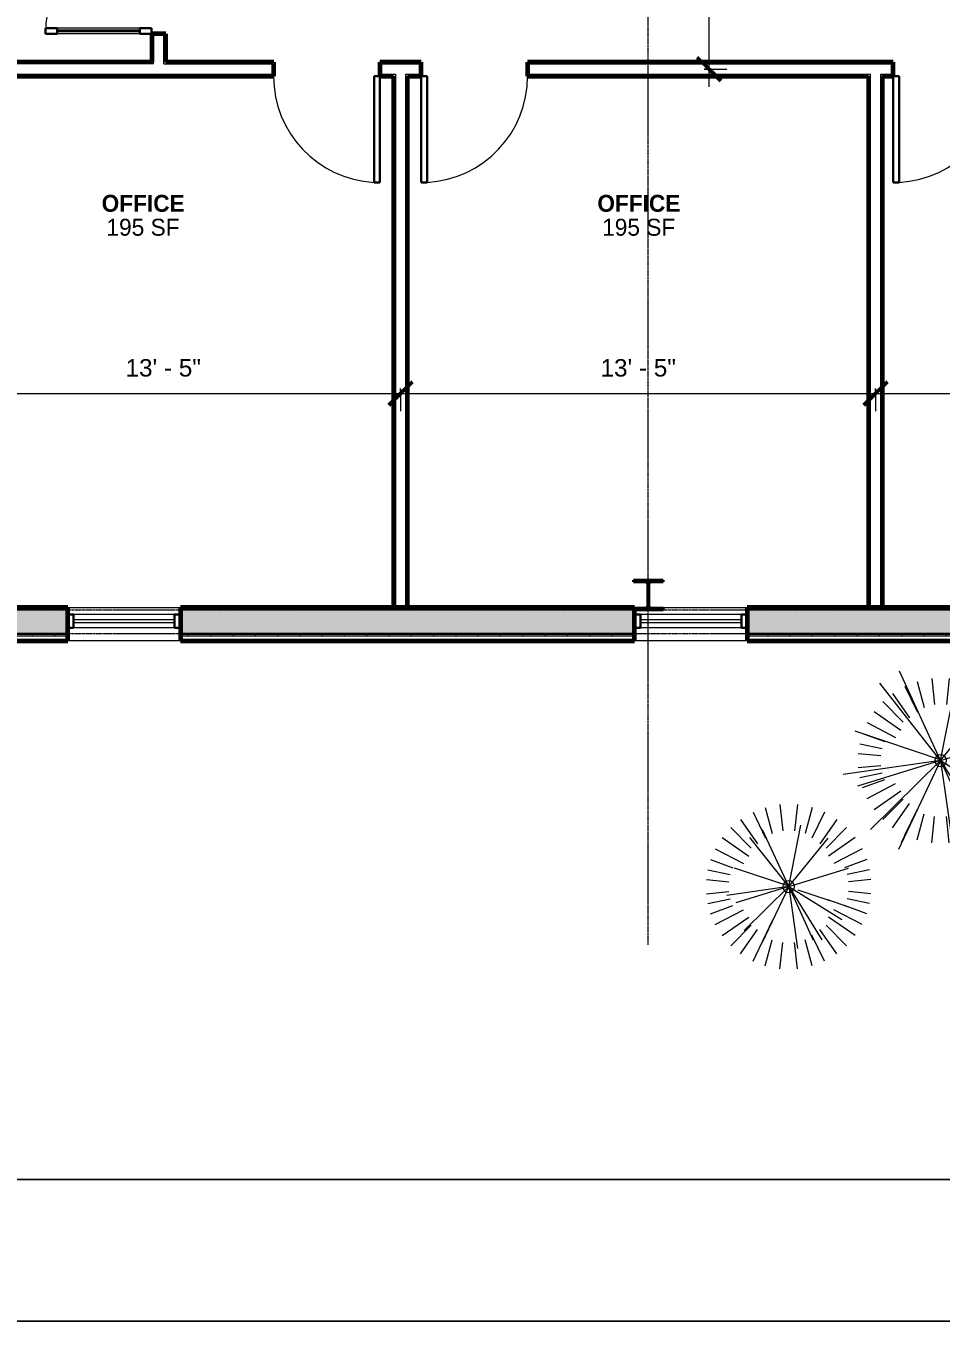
# Model space of a CAD drawing. Header units: inches. Extents: x 126 to 2219, y -1759 to -92.
# Drawn here: x 1138.4 to 1448.6, y -1758.7 to -1319.7 of the extents above; entities that cross this region are included whole.
import ezdxf

# ---------------------------------------------------------------- set-up
doc = ezdxf.new("R2010")
doc.units = ezdxf.units.IN
doc.header["$MEASUREMENT"] = 0
doc.linetypes.add('Grid Line 1_2_', pattern=[0.875, 0.5, -0.125, 0.125, -0.125])
for name, color, linetype, lineweight in [('A-ANNO-DIMS', 211, 'Continuous', 9), ('A-ANNO-DIMS-64', 211, 'Continuous', 9), ('A-AREA-IDEN', 2, 'Continuous', 9), ('A-DOOR', 31, 'Continuous', 18), ('A-DOOR-GLAZ', 31, 'Continuous', 40), ('A-GLAZ-CURT', 52, 'Continuous', 9), ('A-GLAZ-CWMG', 51, 'Continuous', 9), ('A-WALL', 113, 'Continuous', 18), ('A-WALL-PATT', 111, 'Continuous', 60), ('C-TOPO', 7, 'Continuous', 9), ('I-WALL', 2, 'Continuous', 18), ('L-PLNT', 71, 'Continuous', 9), ('L-SITE-WALL', 31, 'Continuous', 18), ('S-COLS', 52, 'Continuous', 9), ('S-GRID', 1, 'Continuous', 9)]:
    doc.layers.add(name, color=color, linetype=linetype, lineweight=lineweight)
doc.styles.add('Arial', font='arial.ttf', dxfattribs={"height": 5.901198})
doc.styles.add('Century Gothic', font='GOTHIC.TTF', dxfattribs={"height": 5.748447})
doc.styles.add('Century Gothic_B', font='GOTHICB.TTF', dxfattribs={"height": 5.744479})
doc.dimstyles.new('Linear_-_3_32__Arial_1', dxfattribs={"dimscale": 12, "dimtxt": 6, "dimasz": 0.666667, "dimexe": 0.5, "dimexo": 0.333333, "dimgap": 0.333333, "dimtad": 1, "dimdec": 0, "dimzin": 1, "dimdsep": 46, "dimlunit": 4, "dimtxsty": 'Arial', "dimblk1": 'OBLIQUE', "dimblk2": 'OBLIQUE', "dimsah": 1, "dimcen": 0.09, "dimdle": 0.5, "dimazin": 0, "dimtfac": 1, "dimtdec": 4, "dimtix": 1, "dimtmove": 0, "dimatfit": 3, "dimfxl": 1, "dimtvp": 1, "dimfrac": 2, "dimtolj": 1, "dimtzin": 0, "dimarcsym": 2})
pattern_1 = [(0, (0, 0), (20.48, 5.12), [0.845, -14.515, 0.845, -14.515, -81.92]), (0, (0, 0), (20.48, 5.12), [-30.72, 0.845, -29.875, 0.845, -14.515, -35.84]), (0, (0, 0), (20.48, 5.12), [-76.8, 0.845, -9.395, 0.845, -24.755]), (120, (7.68, 2.56), (-14.67405, 15.1762), [0.845, -14.515, 0.845, -14.515, -81.92]), (120, (7.68, 2.56), (-14.67405, 15.1762), [-30.72, 0.845, -29.875, 0.845, -14.515, -35.84]), (120, (7.68, 2.56), (-14.67405, 15.1762), [-76.8, 0.845, -9.395, 0.845, -24.755]), (240, (10.24, 12.8), (-5.80595, -20.2962), [0.845, -14.515, 0.845, -14.515, -81.92]), (240, (10.24, 12.8), (-5.80595, -20.2962), [-30.72, 0.845, -29.875, 0.845, -14.515, -35.84]), (240, (10.24, 12.8), (-5.80595, -20.2962), [-76.8, 0.845, -9.395, 0.845, -24.755])]

# ---------------------------------------------------------------- blocks, each defined once
blk = doc.blocks.new('Rectangular Mullion - Exterior 2_ x 4_5_-607528-Floor Plan - Office Annex')
at = {"layer": 'A-GLAZ-CWMG', "color": 50, "lineweight": 30}
for p, q in [((-1, 1.5), (1, 1.5)), ((-1, -3), (-1, 1.5)), ((1, 1.5), (1, -3)), ((1, -3), (-1, -3))]:
    blk.add_line(p, q, dxfattribs=at)
blk = doc.blocks.new('System Panel - Exterior Glazing-607532-Floor Plan - Office Annex')
at = {"layer": 'A-GLAZ-CURT', "color": 10, "lineweight": 18}
for p, q in [((17.09375, 1.25), (-17.09375, 1.25)), ((-17.09375, 1.25), (-17.09375, 0.25)), ((-17.09375, 0.25), (17.09375, 0.25)), ((17.09375, 0.25), (17.09375, 1.25))]:
    blk.add_line(p, q, dxfattribs=at)
at = {"layer": 'A-GLAZ-CURT', "color": 130}
for p, q in [((-17.09375, 0.25), (-17.09375, 1.25)), ((17.09375, 1.25), (17.09375, 0.25))]:
    blk.add_line(p, q, dxfattribs=at)
at = {"layer": 'A-GLAZ-CURT', "color": 254}
for p, q in [((17.09375, 1.25), (-17.09375, 1.25)), ((-17.09375, 0.25), (17.09375, 0.25))]:
    blk.add_line(p, q, dxfattribs=at)
blk = doc.blocks.new('Rectangular Mullion - Exterior 2_ x 4_5_-435687-Floor Plan - Office Annex')
at = {"layer": 'A-GLAZ-CWMG', "color": 7}
for p, q in [((1188.75, -1519.21), (1154.56, -1519.21)), ((1188.75, -1523.71), (1154.56, -1523.71))]:
    blk.add_line(p, q, dxfattribs=at)
blk = doc.blocks.new('RPC Shrub - Thevetia 5_-6_-452055-Floor Plan - Office Annex')
at = {"layer": 'L-PLNT', "color": 252}
for p, q in [((0, 0), (6.52, 32.7)), ((0, 0), (-13.93, 30.29)), ((-7.96, 26.84), (-5.59, 18.01)), ((-2.95, 27.84), (-2.02, 18.97)), ((2.95, 27.84), (2.02, 18.97)), ((7.96, 26.84), (5.59, 18.01)), ((0, 0), (-20.61, 26.21)), ((-16.33, 22.75), (-10.57, 14.53)), ((-12.09, 25.26), (-7.86, 16.43)), ((0, 0), (21.02, 25.88)), ((12.09, 25.26), (7.86, 16.43)), ((16.33, 22.75), (10.57, 14.53)), ((-19.56, 20.03), (-12.68, 13.05)), ((19.56, 20.03), (12.68, 13.05)), ((-22.54, 16.61), (-13.53, 10.3)), ((22.54, 16.61), (13.53, 10.3)), ((-29.1, 10.08), (0.46, 0.17)), ((-26.46, 9.16), (-18.94, 6.43)), ((-24.88, 12.85), (-15.27, 7.81)), ((0, 0), (31.86, 9.81)), ((24.88, 12.85), (15.27, 7.81)), ((26.46, 9.16), (18.94, 6.43)), ((-27.42, 5.69), (-19.78, 4.12)), ((27.42, 5.69), (19.78, 4.12)), ((0, 0), (-33, -4.76)), ((0, 0), (-28.22, -8.69)), ((-27.9, 2.4), (-20.28, 1.69)), ((0, 0), (-23.79, -23.36)), ((0, 0), (-14.27, -30.13)), ((0, 0), (13.06, -28.42)), ((0, 0), (4.76, -33)), ((0, 0), (17.61, -28.31)), ((0, 0), (28.36, -17.54)), ((27.9, 2.4), (20.28, 1.69)), ((-27.9, -2.4), (-20.28, -1.69)), ((-27.42, -5.69), (-19.78, -4.12)), ((4.91, -1.65), (22, -7.37)), ((27.42, -5.69), (19.78, -4.12)), ((27.9, -2.4), (20.28, -1.69)), ((-26.46, -9.16), (-18.94, -6.43)), ((-24.88, -12.85), (-15.27, -7.81)), ((24.88, -12.85), (15.27, -7.81)), ((26.46, -9.16), (18.94, -6.43)), ((31.57, -10.71), (20.84, -7.07)), ((-22.54, -16.61), (-13.53, -10.3)), ((-19.56, -20.03), (-12.68, -13.05)), ((19.56, -20.03), (12.68, -13.05)), ((22.54, -16.61), (13.53, -10.3)), ((-16.33, -22.75), (-10.57, -14.53)), ((-12.09, -25.26), (-7.86, -16.43)), ((12.09, -25.26), (7.86, -16.43)), ((16.33, -22.75), (10.57, -14.53)), ((-13.3, -27.78), (-8.64, -18.07)), ((-7.96, -26.84), (-5.59, -18.01)), ((-2.95, -27.84), (-2.02, -18.97)), ((2.95, -27.84), (2.02, -18.97)), ((7.96, -26.84), (5.59, -18.01))]:
    blk.add_line(p, q, dxfattribs=at)
for start, end in [(360, 180), (180, 360)]:
    blk.add_arc((0, 0), 2, start, end, dxfattribs=at)
blk = doc.blocks.new('RPC Shrub - Acacia  3_-6_-452061-Floor Plan - Office Annex')
at = {"layer": 'L-PLNT', "color": 252}
for p, q in [((-7.96, 26.84), (-5.59, 18.01)), ((-2.95, 27.84), (-2.02, 18.97)), ((2.95, 27.84), (2.02, 18.97)), ((7.96, 26.84), (5.59, 18.01)), ((-16.33, 22.75), (-10.57, 14.53)), ((-12.09, 25.26), (-7.86, 16.43)), ((12.09, 25.26), (7.86, 16.43)), ((16.33, 22.75), (10.57, 14.53)), ((-19.56, 20.03), (-12.68, 13.05)), ((0, 0), (-8.86, 19.28)), ((0, 0), (4.15, 20.81)), ((19.56, 20.03), (12.68, 13.05)), ((-22.54, 16.61), (-13.53, 10.3)), ((0, 0), (-13.12, 16.68)), ((0, 0), (13.37, 16.47)), ((22.54, 16.61), (13.53, 10.3)), ((-26.46, 9.16), (-18.94, 6.43)), ((-24.88, 12.85), (-15.27, 7.81)), ((24.88, 12.85), (15.27, 7.81)), ((26.46, 9.16), (18.94, 6.43)), ((-27.42, 5.69), (-19.78, 4.12)), ((-18.52, 6.41), (0.29, 0.11)), ((0, 0), (20.28, 6.24)), ((27.42, 5.69), (19.78, 4.12)), ((-27.9, 2.4), (-20.28, 1.69)), ((0, 0), (-21, -3.03)), ((0, 0), (-17.96, -5.53)), ((0, 0), (-15.14, -14.87)), ((0, 0), (-9.08, -19.18)), ((0, 0), (8.31, -18.09)), ((0, 0), (3.03, -21)), ((0, 0), (11.21, -18.01)), ((0, 0), (18.04, -11.16)), ((27.9, 2.4), (20.28, 1.69)), ((-27.9, -2.4), (-20.28, -1.69)), ((-27.42, -5.69), (-19.78, -4.12)), ((3.13, -1.05), (14, -4.69)), ((27.42, -5.69), (19.78, -4.12)), ((27.9, -2.4), (20.28, -1.69)), ((-26.46, -9.16), (-18.94, -6.43)), ((-24.88, -12.85), (-15.27, -7.81)), ((20.09, -6.82), (13.26, -4.5)), ((24.88, -12.85), (15.27, -7.81)), ((26.46, -9.16), (18.94, -6.43)), ((-22.54, -16.61), (-13.53, -10.3)), ((-19.56, -20.03), (-12.68, -13.05)), ((-8.46, -17.68), (-5.5, -11.5)), ((19.56, -20.03), (12.68, -13.05)), ((22.54, -16.61), (13.53, -10.3)), ((-16.33, -22.75), (-10.57, -14.53)), ((-12.09, -25.26), (-7.86, -16.43)), ((12.09, -25.26), (7.86, -16.43)), ((16.33, -22.75), (10.57, -14.53)), ((-7.96, -26.84), (-5.59, -18.01)), ((-2.95, -27.84), (-2.02, -18.97)), ((2.95, -27.84), (2.02, -18.97)), ((7.96, -26.84), (5.59, -18.01))]:
    blk.add_line(p, q, dxfattribs=at)
for start, end in [(360, 180), (180, 360)]:
    blk.add_arc((0, 0), 2, start, end, dxfattribs=at)
blk = doc.blocks.new('Open Source Metal Building_Exterior_rvt-1-Floor Plan - Office Annex')
at = {"layer": 'A-WALL-PATT', "lineweight": 9}
h = blk.add_hatch(dxfattribs=at)
h.set_pattern_fill('FP_2', color=8, style=0, pattern_type=2)
h.set_pattern_definition([(161.57, (0.32, 0.32), (-2.56049618, -0.0005374), [0, -18.214, 2.022, 0]), (18.43, (-0.32, 0.32), (-2.56049618, 0.0005374), [0, -18.214, 2.022, 0]), (108.43, (0.32, 0.32), (1.2792209, -6.40087673), [6.07, -14.166]), (71.57, (-0.32, 0.32), (1.2792209, 6.40087673), [6.07, -14.166])])
h.paths.add_polyline_path([(777.4, -1525.59), (960.4, -1525.59), (960.4, -1517.59), (777.4, -1517.59)], flags=0)
h.paths.add_polyline_path([(998.59, -1525.59), (1152.56, -1525.59), (1152.56, -1517.59), (998.59, -1517.59)], flags=0)
h.paths.add_polyline_path([(1190.75, -1525.59), (1344.72, -1525.59), (1344.72, -1517.59), (1190.75, -1517.59)], flags=0)
h.paths.add_polyline_path([(1382.9, -1525.59), (1536.87, -1525.59), (1536.87, -1517.59), (1382.9, -1517.59)], flags=0)
h.paths.add_polyline_path([(1575.06, -1525.59), (1709.69, -1525.59), (1709.69, -1517.59), (1575.06, -1517.59), (1575.06, -1520.13)], flags=0)
h = blk.add_hatch(dxfattribs=at)
h.set_pattern_fill('FP_3', style=0, pattern_type=2)
h.set_pattern_definition([(0, (0, 0), (0, 7.554), []), (90, (0, 0), (-7.554, 5e-16), [])])
h.paths.add_polyline_path([(777.63, -1526.59), (960.4, -1526.59), (960.4, -1525.59), (777.4, -1525.59), (777.4, -1526.59)], flags=0)
h.paths.add_polyline_path([(998.59, -1526.59), (1152.56, -1526.59), (1152.56, -1525.59), (998.59, -1525.59)], flags=0)
h.paths.add_polyline_path([(1190.75, -1526.59), (1344.72, -1526.59), (1344.72, -1525.59), (1190.75, -1525.59)], flags=0)
h.paths.add_polyline_path([(1382.9, -1526.59), (1536.87, -1526.59), (1536.87, -1525.59), (1382.9, -1525.59)], flags=0)
h.paths.add_polyline_path([(1575.06, -1526.59), (1709.69, -1526.59), (1709.69, -1525.59), (1575.06, -1525.59)], flags=0)
at = {"layer": 'S-COLS'}
h = blk.add_hatch(dxfattribs=at)
h.set_pattern_fill('FP_4', color=256, style=0, pattern_type=2)
h.set_pattern_definition([(45, (0, 0), (-6.335677, 6.335677), []), (45, (0, 9.6), (-6.335677, 6.335677), [])])
h.paths.add_polyline_path([(1354.35, -1517.59), (1354.35, -1517.03), (1350.21, -1517.03), (1349.73, -1516.82), (1349.52, -1516.34), (1349.52, -1508.86), (1349.73, -1508.37), (1350.21, -1508.16), (1354.35, -1508.16), (1354.35, -1507.61), (1344.35, -1507.61), (1344.35, -1508.16), (1348.49, -1508.16), (1348.98, -1508.37), (1349.18, -1508.86), (1349.18, -1516.34), (1348.98, -1516.82), (1348.49, -1517.03), (1344.35, -1517.03), (1344.35, -1517.59)], flags=0)
at = {"layer": 'A-WALL', "color": 10}
for p, q in [((1152.56, -1517.59), (998.59, -1517.59)), ((1344.72, -1517.59), (1190.75, -1517.59)), ((1536.87, -1517.59), (1382.9, -1517.59)), ((1152.56, -1525.59), (998.59, -1525.59)), ((1152.56, -1526.59), (998.59, -1526.59)), ((1344.72, -1525.59), (1190.75, -1525.59)), ((1344.72, -1526.59), (1190.75, -1526.59)), ((1536.87, -1525.59), (1382.9, -1525.59)), ((1536.87, -1526.59), (1382.9, -1526.59))]:
    blk.add_line(p, q, dxfattribs=at)
at = {"layer": 'C-TOPO'}
for p, q in [((509.41, -1710.71), (1706.91, -1710.71)), ((1706.91, -1710.71), (509.41, -1710.71)), ((126.49, -1758.71), (2210.15, -1758.71)), ((2210.15, -1758.71), (126.49, -1758.71))]:
    blk.add_line(p, q, dxfattribs=at)
at = {"layer": 'L-SITE-WALL', "color": 250, "lineweight": 60}
for p, q in [((1152.56, -1516.84), (998.59, -1516.84)), ((1152.56, -1528.09), (1152.56, -1516.84)), ((1344.72, -1516.84), (1190.75, -1516.84)), ((1190.75, -1516.84), (1190.75, -1528.09)), ((1344.72, -1528.09), (1344.72, -1516.84)), ((1536.87, -1516.84), (1382.9, -1516.84)), ((1382.9, -1516.84), (1382.9, -1528.09)), ((998.59, -1528.09), (1152.56, -1528.09)), ((1190.75, -1528.09), (1344.72, -1528.09)), ((1382.9, -1528.09), (1536.87, -1528.09))]:
    blk.add_line(p, q, dxfattribs=at)
at = {"layer": 'L-SITE-WALL', "color": 10}
for p, q in [((1152.56, -1516.84), (1190.75, -1516.84)), ((1344.72, -1516.84), (1348.95, -1516.84)), ((1349.75, -1516.84), (1382.9, -1516.84)), ((1190.75, -1528.09), (1152.56, -1528.09)), ((1382.9, -1528.09), (1344.72, -1528.09))]:
    blk.add_line(p, q, dxfattribs=at)
at = {"layer": 'S-COLS', "color": 90, "lineweight": 40}
for p, q in [((1354.35, -1507.61), (1344.35, -1507.61)), ((1344.35, -1507.61), (1344.35, -1508.16)), ((1344.35, -1508.16), (1348.49, -1508.16)), ((1349.18, -1508.86), (1349.18, -1516.34)), ((1349.52, -1516.34), (1349.52, -1508.86)), ((1350.21, -1508.16), (1354.35, -1508.16)), ((1354.35, -1508.16), (1354.35, -1507.61)), ((1348.49, -1517.03), (1344.35, -1517.03)), ((1344.35, -1517.03), (1344.35, -1517.59)), ((1344.35, -1517.59), (1354.35, -1517.59)), ((1354.35, -1517.03), (1350.21, -1517.03)), ((1354.35, -1517.59), (1354.35, -1517.03))]:
    blk.add_line(p, q, dxfattribs=at)
for centre, start, end in [((1348.49, -1508.86), 0, 90), ((1350.21, -1508.86), 90, 180), ((1348.49, -1516.34), 270, 0), ((1350.21, -1516.34), 180, 270)]:
    blk.add_arc(centre, 0.691, start, end, dxfattribs=at)
at = {"layer": 'S-GRID', "linetype": 'Grid Line 1_2_'}
for p, q in [((1349.35, -1631.19), (1349.35, -124.28)), ((329.05, -1517.59), (2105.65, -1517.59)), ((329.05, -1525.59), (2105.65, -1525.59))]:
    blk.add_line(p, q, dxfattribs=at)
at = {"color": 252, "lineweight": 9, "extrusion": (0, 0, -1), "rotation": 180}
for p in [(-1153.56, -1522.21), (-1189.75, -1522.21), (-1345.72, -1522.21), (-1381.9, -1522.21)]:
    blk.add_blockref('Rectangular Mullion - Exterior 2_ x 4_5_-607528-Floor Plan - Office Annex', p, dxfattribs=at)
at = {"color": 252, "lineweight": 9}
for name, p in [('Rectangular Mullion - Exterior 2_ x 4_5_-435687-Floor Plan - Office Annex', (0, 0)), ('System Panel - Exterior Glazing-607532-Floor Plan - Office Annex', (1171.65, -1522.21)), ('Rectangular Mullion - Exterior 2_ x 4_5_-435687-Floor Plan - Office Annex', (192.16, 0)), ('System Panel - Exterior Glazing-607532-Floor Plan - Office Annex', (1363.81, -1522.21)), ('RPC Shrub - Thevetia 5_-6_-452055-Floor Plan - Office Annex', (1448.44, -1568.71)), ('RPC Shrub - Acacia  3_-6_-452061-Floor Plan - Office Annex', (1396.94, -1611.45))]:
    blk.add_blockref(name, p, dxfattribs=at)
blk = doc.blocks.new('Single-Flush - 36_ x 84_-340239-Floor Plan - Office Annex')
at = {"layer": 'A-DOOR', "lineweight": 30}
for p, q in [((16, 2.37), (16, 38.39)), ((18, 38.39), (16, 38.39)), ((18, 2.37), (18, 38.39)), ((18, 2.37), (16, 2.37))]:
    blk.add_line(p, q, dxfattribs=at)
at = {"layer": 'A-DOOR', "lineweight": 9}
blk.add_arc((18, 2.37), 36.07, 93.1789, 180, dxfattribs=at)
blk = doc.blocks.new('Single-Flush - 36_ x 84_-340240-Floor Plan - Office Annex')
at = {"layer": 'A-DOOR', "lineweight": 30}
for p, q in [((16, -2.37), (16, -38.39)), ((18, -2.37), (16, -2.37)), ((18, -2.37), (18, -38.39)), ((18, -38.39), (16, -38.39))]:
    blk.add_line(p, q, dxfattribs=at)
at = {"layer": 'A-DOOR', "lineweight": 9}
blk.add_arc((18, -2.37), 36.07, 180, 266.8211, dxfattribs=at)
blk = doc.blocks.new('Single-Glass 1 - 36_ x 84_-564716-Floor Plan - Office Annex')
at = {"layer": 'A-DOOR', "lineweight": 30}
for p, q in [((16, -2.375), (16, -6.375)), ((18, -2.375), (16, -2.375)), ((18, -2.375), (18, -6.375)), ((16, -6.375), (18, -6.375)), ((16, -34.375), (16, -38.375)), ((16, -34.375), (18, -34.375)), ((18, -34.375), (18, -38.375)), ((18, -38.375), (16, -38.375))]:
    blk.add_line(p, q, dxfattribs=at)
at = {"layer": 'A-DOOR', "lineweight": 9}
for p, q in [((16, -6.375), (16, -34.375)), ((18, -6.375), (18, -34.375))]:
    blk.add_line(p, q, dxfattribs=at)
blk.add_arc((18, -2.375), 36, 180, 270, dxfattribs=at)
at = {"layer": 'A-DOOR-GLAZ'}
blk.add_line((17, -34.375), (17, -6.375), dxfattribs=at)
blk = doc.blocks.new('DIMBLOCK2-Floor Plan - Office Annex')
at = {"layer": 'A-ANNO-DIMS-64', "lineweight": 50}
for p, q in [((1104.4, -1444.29), (1100.4, -1448.29)), ((1104.4, -1444.29), (1108.4, -1440.29)), ((1265.4, -1444.29), (1261.4, -1448.29)), ((1265.4, -1444.29), (1269.4, -1440.29))]:
    blk.add_line(p, q, dxfattribs=at)
at = {"layer": 'A-ANNO-DIMS-64'}
for p, q in [((1104.4, -1442.63), (1104.4, -1450.29)), ((1104.4, -1444.29), (1104.4, -1442.63)), ((1104.4, -1444.29), (1265.4, -1444.29)), ((1265.4, -1442.63), (1265.4, -1450.29)), ((1265.4, -1444.29), (1265.4, -1442.63))]:
    blk.add_line(p, q, dxfattribs=at)
at = {"layer": 'A-ANNO-DIMS-64', "color": 0, "insert": (1172.16, -1432.63), "char_height": 5.901, "width": 30.5723, "attachment_point": 1, "line_spacing_factor": 0.938532, "style": 'Arial'}
blk.add_mtext('13\' - 5"', dxfattribs=at)
blk = doc.blocks.new('_Oblique')
at = {"color": 0, "linetype": 'ByBlock', "lineweight": -2}
blk.add_line((-0.5, -0.5), (0.5, 0.5), dxfattribs=at)
blk = doc.blocks.new('DIMBLOCK3-Floor Plan - Office Annex')
at = {"layer": 'A-ANNO-DIMS-64', "lineweight": 50}
for p, q in [((1265.4, -1444.29), (1261.4, -1448.29)), ((1265.4, -1444.29), (1269.4, -1440.29)), ((1426.4, -1444.29), (1422.4, -1448.29)), ((1426.4, -1444.29), (1430.4, -1440.29))]:
    blk.add_line(p, q, dxfattribs=at)
at = {"layer": 'A-ANNO-DIMS-64'}
for p, q in [((1265.4, -1442.63), (1265.4, -1450.29)), ((1265.4, -1444.29), (1265.4, -1442.63)), ((1265.4, -1444.29), (1426.4, -1444.29)), ((1426.4, -1442.63), (1426.4, -1450.29)), ((1426.4, -1444.29), (1426.4, -1442.63))]:
    blk.add_line(p, q, dxfattribs=at)
at = {"layer": 'A-ANNO-DIMS-64', "color": 0, "insert": (1333.16, -1432.63), "char_height": 5.901, "width": 30.5723, "attachment_point": 1, "line_spacing_factor": 0.938532, "style": 'Arial'}
blk.add_mtext('13\' - 5"', dxfattribs=at)
blk = doc.blocks.new('DIMBLOCK4-Floor Plan - Office Annex')
at = {"layer": 'A-ANNO-DIMS-64', "lineweight": 50}
for p, q in [((1426.4, -1444.29), (1422.4, -1448.29)), ((1426.4, -1444.29), (1430.4, -1440.29)), ((1587.4, -1444.29), (1583.4, -1448.29)), ((1587.4, -1444.29), (1591.4, -1440.29))]:
    blk.add_line(p, q, dxfattribs=at)
at = {"layer": 'A-ANNO-DIMS-64'}
for p, q in [((1426.4, -1442.63), (1426.4, -1450.29)), ((1426.4, -1444.29), (1426.4, -1442.63)), ((1426.4, -1444.29), (1587.4, -1444.29)), ((1587.4, -1442.63), (1587.4, -1450.29)), ((1587.4, -1444.29), (1587.4, -1442.63))]:
    blk.add_line(p, q, dxfattribs=at)
at = {"layer": 'A-ANNO-DIMS-64', "color": 0, "insert": (1494.16, -1432.63), "char_height": 5.901, "width": 30.5723, "attachment_point": 1, "line_spacing_factor": 0.938532, "style": 'Arial'}
blk.add_mtext('13\' - 5"', dxfattribs=at)
blk = doc.blocks.new('DIMBLOCK7-Floor Plan - Office Annex')
at = {"layer": 'A-ANNO-DIMS-64', "lineweight": 50}
for p, q in [((1369.94, -1269.34), (1365.94, -1265.34)), ((1369.94, -1269.34), (1373.94, -1273.34)), ((1369.94, -1334.34), (1365.94, -1330.34)), ((1369.94, -1334.34), (1373.94, -1338.34))]:
    blk.add_line(p, q, dxfattribs=at)
at = {"layer": 'A-ANNO-DIMS-64'}
for p, q in [((1368.29, -1269.34), (1375.94, -1269.34)), ((1369.94, -1269.34), (1368.29, -1269.34)), ((1369.94, -1340.34), (1369.94, -1269.34)), ((1368.29, -1334.34), (1375.94, -1334.34)), ((1369.94, -1334.34), (1368.29, -1334.34))]:
    blk.add_line(p, q, dxfattribs=at)
at = {"layer": 'A-ANNO-DIMS-64', "color": 0, "insert": (1358.29, -1312.31), "char_height": 5.901, "width": 25.1446, "attachment_point": 1, "rotation": 90, "line_spacing_factor": 0.938532, "style": 'Arial'}
blk.add_mtext('5\' - 5"', dxfattribs=at)

msp = doc.modelspace()

# ---------------------------------------------------------------- hatches: boundary and pattern name
at = {"layer": 'A-WALL-PATT', "lineweight": 9}
h = msp.add_hatch(dxfattribs=at)
h.set_pattern_fill('FP_1', color=256, style=0, pattern_type=2)
h.set_pattern_definition(pattern_1)
h.paths.add_polyline_path([(1181.65, -1332.59), (1181.65, -1322.4), (1181.03, -1322.4), (1181.03, -1332.59)], flags=0)
h.paths.add_polyline_path([(1181.03, -1286.4), (1181.65, -1286.4), (1181.65, -863.59), (1181.03, -863.59), (1181.03, -1260.83)], flags=0)
h = msp.add_hatch(dxfattribs=at)
h.set_pattern_fill('FP_1', color=256, style=0, pattern_type=2)
h.set_pattern_definition(pattern_1)
h.paths.add_polyline_path([(1185.15, -1331.96), (1185.78, -1331.96), (1185.78, -1322.4), (1185.15, -1322.4)], flags=0)
h.paths.add_polyline_path([(1185.15, -1286.4), (1185.78, -1286.4), (1185.78, -1271.71), (1185.15, -1271.71)], flags=0)
h.paths.add_polyline_path([(1185.78, -1267.59), (1185.78, -1170.71), (1185.15, -1170.71), (1185.15, -1267.59)], flags=0)
h.paths.add_polyline_path([(1185.78, -1166.59), (1185.78, -1069.71), (1185.15, -1069.71), (1185.15, -1166.59)], flags=0)
h.paths.add_polyline_path([(1185.15, -1065.59), (1185.78, -1065.59), (1185.78, -968.71), (1185.15, -968.71), (1185.15, -1053.4)], flags=0)
h.paths.add_polyline_path([(1185.78, -964.59), (1185.78, -867.71), (1185.15, -867.71), (1185.15, -964.59)], flags=0)
h = msp.add_hatch(dxfattribs=at)
h.set_pattern_fill('FP_1', color=256, style=0, pattern_type=2)
h.set_pattern_definition(pattern_1)
h.paths.add_polyline_path([(1589.15, -1332.59), (1589.78, -1332.59), (1589.78, -1331.96), (1468.4, -1331.96), (1468.4, -1332.59), (1559.01, -1332.59)], flags=0)
h.paths.add_polyline_path([(1428.78, -1332.59), (1432.4, -1332.59), (1432.4, -1331.96), (1308.4, -1331.96), (1308.4, -1332.59)], flags=0)
h.paths.add_polyline_path([(1222.4, -1332.59), (1222.4, -1331.96), (1185.15, -1331.96), (1185.15, -1332.59)], flags=0)
h.paths.add_polyline_path([(1181.03, -1332.59), (1181.03, -1331.96), (1102.03, -1331.96), (1102.03, -1332.59), (1168.32, -1332.59)], flags=0)
h.paths.add_polyline_path([(1258.4, -1332.59), (1272.4, -1332.59), (1272.4, -1331.96), (1258.4, -1331.96)], flags=0)
h = msp.add_hatch(dxfattribs=at)
h.set_pattern_fill('FP_1', color=256, style=0, pattern_type=2)
h.set_pattern_definition(pattern_1)
h.paths.add_polyline_path([(1585.03, -1336.71), (1585.65, -1336.71), (1585.65, -1336.09), (1468.4, -1336.09), (1468.4, -1336.71), (1559.01, -1336.71)], flags=0)
h.paths.add_polyline_path([(1424.65, -1336.71), (1424.65, -1336.09), (1308.4, -1336.09), (1308.4, -1336.71), (1424.03, -1336.71)], flags=0)
h.paths.add_polyline_path([(1428.15, -1336.71), (1432.4, -1336.71), (1432.4, -1336.09), (1428.15, -1336.09)], flags=0)
h.paths.add_polyline_path([(1267.78, -1336.71), (1272.4, -1336.71), (1272.4, -1336.09), (1267.15, -1336.09), (1267.15, -1336.71)], flags=0)
h.paths.add_polyline_path([(1263.03, -1336.71), (1263.65, -1336.71), (1263.65, -1336.09), (1258.4, -1336.09), (1258.4, -1336.71)], flags=0)
h.paths.add_polyline_path([(1222.4, -1336.71), (1222.4, -1336.09), (1106.15, -1336.09), (1106.15, -1336.71), (1168.32, -1336.71)], flags=0)
h = msp.add_hatch(dxfattribs=at)
h.set_pattern_fill('FP_1', color=256, style=0, pattern_type=2)
h.set_pattern_definition(pattern_1)
h.paths.add_polyline_path([(1263.65, -1516.84), (1263.65, -1336.71), (1263.03, -1336.71), (1263.03, -1516.84)], flags=0)
h = msp.add_hatch(dxfattribs=at)
h.set_pattern_fill('FP_1', color=256, style=0, pattern_type=2)
h.set_pattern_definition(pattern_1)
h.paths.add_polyline_path([(1267.78, -1516.84), (1267.78, -1336.71), (1267.15, -1336.71), (1267.15, -1516.84)], flags=0)
h = msp.add_hatch(dxfattribs=at)
h.set_pattern_fill('FP_1', color=256, style=0, pattern_type=2)
h.set_pattern_definition(pattern_1)
h.paths.add_polyline_path([(1424.65, -1516.84), (1424.65, -1336.71), (1424.03, -1336.71), (1424.03, -1516.84)], flags=0)
h = msp.add_hatch(dxfattribs=at)
h.set_pattern_fill('FP_1', color=256, style=0, pattern_type=2)
h.set_pattern_definition(pattern_1)
h.paths.add_polyline_path([(1428.78, -1516.84), (1428.78, -1336.71), (1428.15, -1336.71), (1428.15, -1516.84)], flags=0)

# ---------------------------------------------------------------- linework, layer by layer
at = {"layer": 'A-WALL'}
for p, q in [((1181.65, -1332.59), (1181.65, -1322.4)), ((1185.15, -1332.59), (1185.15, -1322.4)), ((1181.65, -1332.59), (1102.65, -1332.59)), ((1181.03, -1332.59), (1181.03, -1331.96)), ((1185.15, -1332.59), (1222.4, -1332.59)), ((1258.4, -1332.59), (1272.4, -1332.59)), ((1308.4, -1332.59), (1432.4, -1332.59)), ((1106.15, -1336.09), (1222.4, -1336.09)), ((1258.4, -1336.09), (1263.65, -1336.09)), ((1263.65, -1336.09), (1263.65, -1516.84)), ((1267.15, -1516.84), (1267.15, -1336.09)), ((1267.15, -1336.09), (1272.4, -1336.09)), ((1308.4, -1336.09), (1424.65, -1336.09)), ((1424.65, -1516.84), (1424.65, -1336.09)), ((1428.15, -1336.09), (1432.4, -1336.09)), ((1428.15, -1516.84), (1428.15, -1336.09))]:
    msp.add_line(p, q, dxfattribs=at)
at = {"layer": 'I-WALL', "lineweight": 60}
for p, q in [((1181.03, -1322.4), (1181.03, -1331.96)), ((1185.78, -1322.4), (1181.03, -1322.4)), ((1185.78, -1331.96), (1185.78, -1322.4)), ((1181.03, -1331.96), (1102.03, -1331.96)), ((1222.4, -1331.96), (1185.78, -1331.96)), ((1222.4, -1336.71), (1222.4, -1331.96)), ((1272.4, -1331.96), (1258.4, -1331.96)), ((1258.4, -1331.96), (1258.4, -1336.71)), ((1272.4, -1336.71), (1272.4, -1331.96)), ((1432.4, -1331.96), (1308.4, -1331.96)), ((1308.4, -1331.96), (1308.4, -1336.71)), ((1432.4, -1336.71), (1432.4, -1331.96)), ((1106.78, -1336.71), (1222.4, -1336.71)), ((1258.4, -1336.71), (1263.03, -1336.71)), ((1263.03, -1336.71), (1263.03, -1516.84)), ((1267.78, -1516.84), (1267.78, -1336.71)), ((1267.78, -1336.71), (1272.4, -1336.71)), ((1308.4, -1336.71), (1424.03, -1336.71)), ((1424.03, -1336.71), (1424.03, -1516.84)), ((1428.78, -1336.71), (1432.4, -1336.71)), ((1428.78, -1516.84), (1428.78, -1336.71)), ((1263.03, -1516.84), (1267.78, -1516.84)), ((1424.03, -1516.84), (1428.78, -1516.84))]:
    msp.add_line(p, q, dxfattribs=at)

# ---------------------------------------------------------------- block references
at = {"layer": 'A-DOOR'}
for name, p, rotation in [('Single-Glass 1 - 36_ x 84_-564716-Floor Plan - Office Annex', (1183.4, -1304.4), 270.0000000000001), ('Single-Flush - 36_ x 84_-340239-Floor Plan - Office Annex', (1290.4, -1334.34), 180), ('Single-Flush - 36_ x 84_-340239-Floor Plan - Office Annex', (1450.4, -1334.34), 180)]:
    msp.add_blockref(name, p, dxfattribs=dict(at, rotation=rotation))
msp.add_blockref('Single-Flush - 36_ x 84_-340240-Floor Plan - Office Annex', (1240.4, -1334.34), dxfattribs=at)

# ---------------------------------------------------------------- texts
at = {"layer": 'A-AREA-IDEN', "attachment_point": 2}
for s, insert, char_height, width, line_spacing_factor, style in [('OFFICE', (1178.15, -1376.95), 5.744, 32.4, 0.984796, 'Century Gothic_B'), ('OFFICE', (1346.17, -1376.95), 5.744, 32.4, 0.984796, 'Century Gothic_B'), ('195 SF', (1178.09, -1385.06), 5.748, 27.648, 0.984117, 'Century Gothic'), ('195 SF', (1346.11, -1385.06), 5.748, 27.648, 0.984117, 'Century Gothic')]:
    msp.add_mtext(s, dxfattribs=dict(at, insert=insert, char_height=char_height, width=width, line_spacing_factor=line_spacing_factor, style=style))

# ---------------------------------------------------------------- dimensions: what is measured, and where the dimension line sits
at = {"layer": 'A-ANNO-DIMS'}
dim = msp.add_linear_dim(base=(1369.94, -1269.34), p1=(1364.29, -1334.34), p2=(1364.29, -1269.34), angle=90, dimstyle='Linear_-_3_32__Arial_1', override={"dimpost": '<>', "dimfxl": 65}, dxfattribs=at)
dim.commit()
dim.dimension.update_dxf_attribs({"geometry": 'DIMBLOCK7-Floor Plan - Office Annex', "text_midpoint": (1362.94, -1301.84)})
for base, p1, p2, picture, middle in [((1265.4, -1444.29), (1104.4, -1438.63), (1265.4, -1438.63), 'DIMBLOCK2-Floor Plan - Office Annex', (1184.9, -1437.27)), ((1426.4, -1444.29), (1265.4, -1438.63), (1426.4, -1438.63), 'DIMBLOCK3-Floor Plan - Office Annex', (1345.9, -1437.27)), ((1587.4, -1444.29), (1426.4, -1438.63), (1587.4, -1438.63), 'DIMBLOCK4-Floor Plan - Office Annex', (1506.9, -1437.27))]:
    dim = msp.add_linear_dim(base=base, p1=p1, p2=p2, dimstyle='Linear_-_3_32__Arial_1', override={"dimpost": '<>', "dimfxl": 161}, dxfattribs=at)
    dim.commit()
    dim.dimension.update_dxf_attribs({"geometry": picture, "text_midpoint": middle})

# ---------------------------------------------------------------- next in the draw order: block references
at = {"lineweight": 5}
msp.add_blockref('Open Source Metal Building_Exterior_rvt-1-Floor Plan - Office Annex', (0, 0), dxfattribs=at)

doc.saveas('drawing.dxf')
